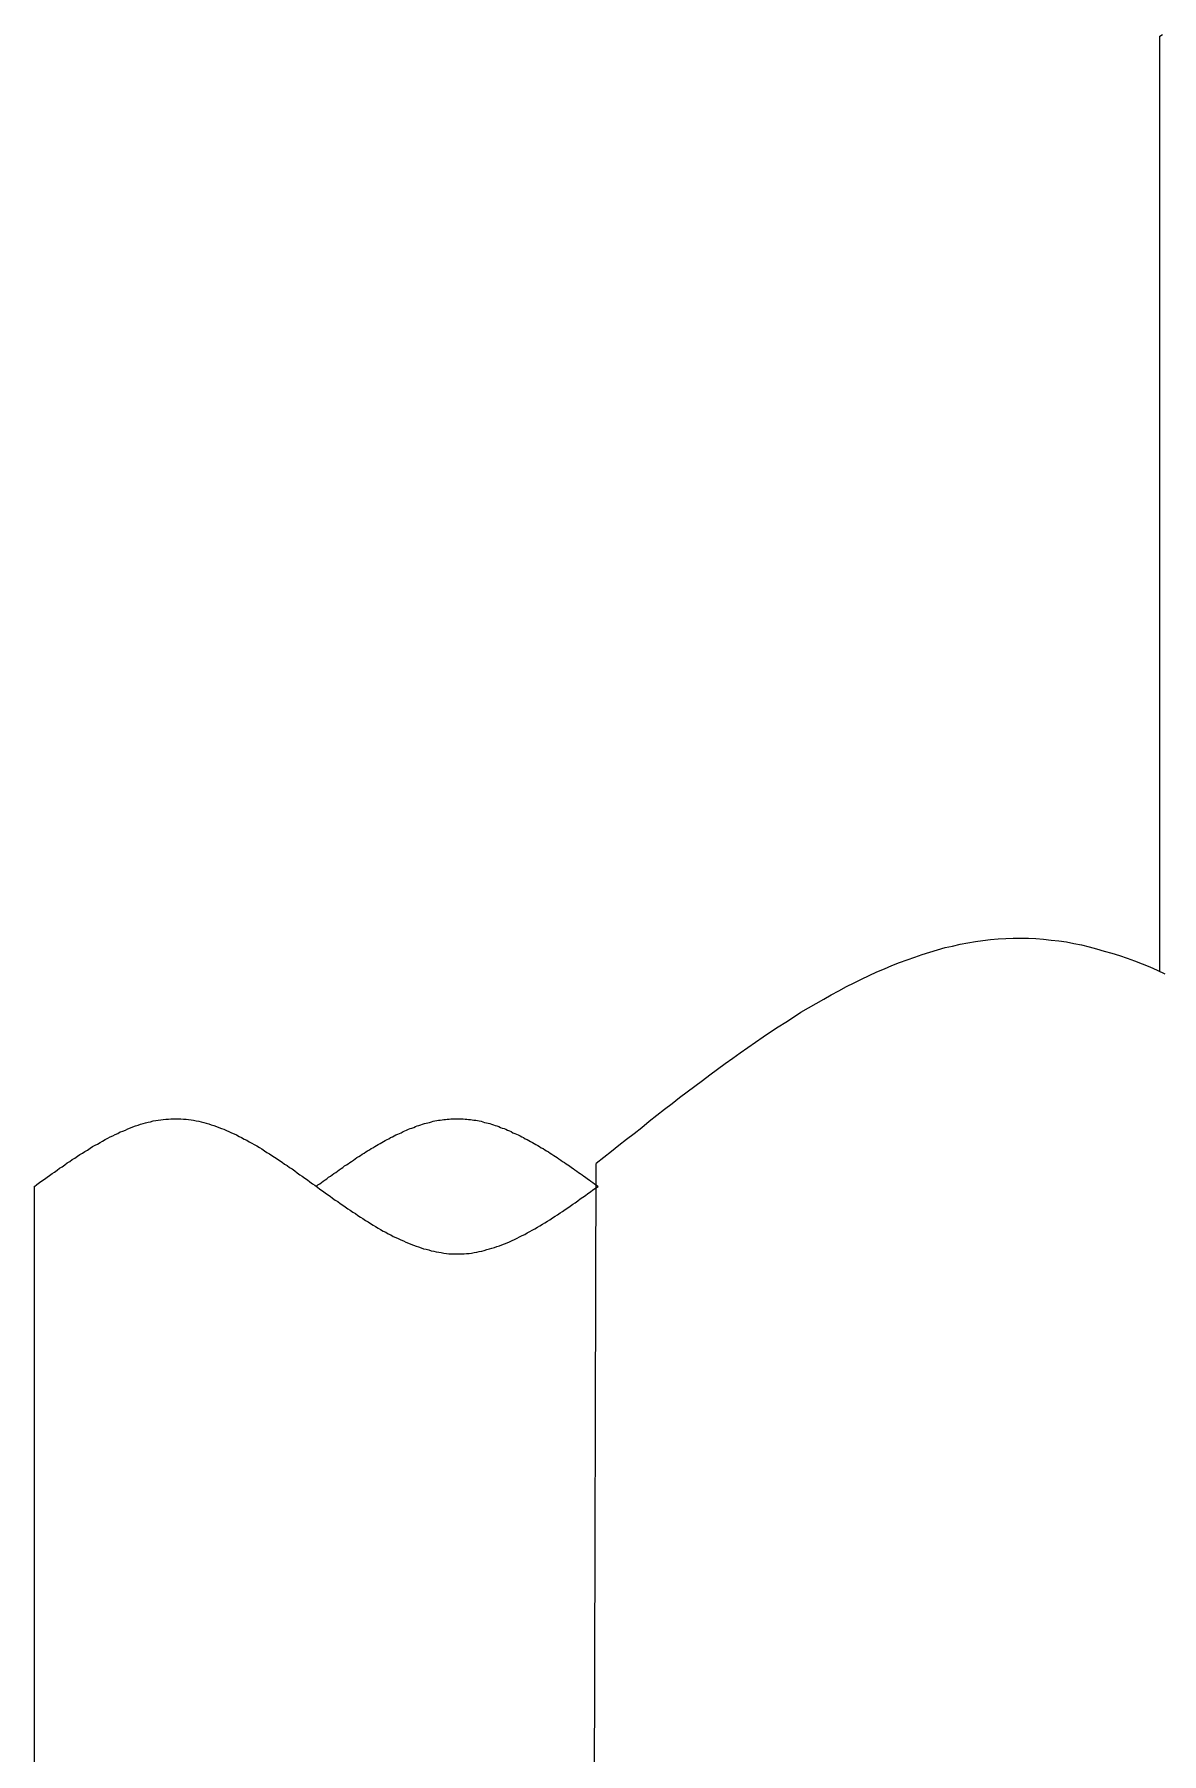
# Model space of a CAD drawing. Extents: x 443 to 1217, y -1921 to -677.
# Drawn here: x 480.554 to 483.801, y -728.679 to -723.728 of the extents above; entities that cross this region are included whole.
import ezdxf

# ---------------------------------------------------------------- set-up
doc = ezdxf.new("R2010")
doc.units = 0
doc.header["$MEASUREMENT"] = 0
doc.layers.add('5', color=7, linetype='CONTINUOUS')

msp = doc.modelspace()

# ---------------------------------------------------------------- linework, layer by layer
at = {"layer": '5', "color": 7}
for p, q in [((483.7955, -723.7339), (483.8028, -723.7284)), ((483.3297, -726.3331), (483.3515, -726.332)), ((483.3515, -726.332), (483.3733, -726.3309)), ((483.3733, -726.3309), (483.3952, -726.3309)), ((483.3952, -726.3309), (483.417, -726.3309)), ((483.417, -726.3309), (483.4388, -726.332)), ((483.4388, -726.332), (483.4607, -726.3342)), ((483.0894, -726.3854), (483.1113, -726.3778)), ((483.1113, -726.3778), (483.1331, -726.3712)), ((483.1331, -726.3712), (483.155, -726.3647)), ((483.155, -726.3647), (483.1768, -726.3582)), ((483.1768, -726.3582), (483.1986, -726.3538)), ((483.1986, -726.3538), (483.2205, -726.3484)), ((483.2205, -726.3484), (483.2423, -726.344)), ((483.2423, -726.344), (483.2641, -726.3407)), ((483.2641, -726.3407), (483.286, -726.3375)), ((483.286, -726.3375), (483.3078, -726.3353)), ((483.3078, -726.3353), (483.3297, -726.3331)), ((483.4607, -726.3342), (483.4825, -726.3364)), ((483.4825, -726.3364), (483.5044, -726.3385)), ((483.5044, -726.3385), (483.5262, -726.3418)), ((483.5262, -726.3418), (483.548, -726.3462)), ((483.548, -726.3462), (483.5699, -726.3505)), ((483.5699, -726.3505), (483.5917, -726.356)), ((483.5917, -726.356), (483.6135, -726.3614)), ((483.6135, -726.3614), (483.6354, -726.368)), ((483.6354, -726.368), (483.6572, -726.3745)), ((483.6572, -726.3745), (483.6791, -726.3811)), ((483.6791, -726.3811), (483.7009, -726.3887)), ((482.9584, -726.4388), (482.9803, -726.4279)), ((482.9803, -726.4279), (483.0021, -726.4192)), ((483.0021, -726.4192), (483.0239, -726.4094)), ((483.0239, -726.4094), (483.0458, -726.4007)), ((483.0458, -726.4007), (483.0676, -726.393)), ((483.0676, -726.393), (483.0894, -726.3854)), ((483.7009, -726.3887), (483.7227, -726.3963)), ((483.7227, -726.3963), (483.7446, -726.405)), ((483.7446, -726.405), (483.7664, -726.4137)), ((483.7664, -726.4137), (483.7882, -726.4236)), ((483.7882, -726.4236), (483.8101, -726.4334)), ((482.8711, -726.4824), (482.8929, -726.4704)), ((482.8929, -726.4704), (482.9148, -726.4595)), ((482.9148, -726.4595), (482.9366, -726.4486)), ((482.9366, -726.4486), (482.9584, -726.4388)), ((482.7837, -726.5314), (482.8056, -726.5195)), ((482.8056, -726.5195), (482.8274, -726.5064)), ((482.8274, -726.5064), (482.8492, -726.4944)), ((482.8492, -726.4944), (482.8711, -726.4824)), ((482.6964, -726.5859), (482.7182, -726.5729)), ((482.7182, -726.5729), (482.7401, -726.5587)), ((482.7401, -726.5587), (482.7619, -726.5445)), ((482.7619, -726.5445), (482.7837, -726.5314)), ((482.6309, -726.6306), (482.6527, -726.6154)), ((482.6527, -726.6154), (482.6745, -726.6012)), ((482.6745, -726.6012), (482.6964, -726.5859)), ((482.5435, -726.6917), (482.5654, -726.6764)), ((482.5654, -726.6764), (482.5872, -726.6611)), ((482.5872, -726.6611), (482.609, -726.6459)), ((482.609, -726.6459), (482.6309, -726.6306)), ((482.478, -726.7407), (482.4998, -726.7243)), ((482.4998, -726.7243), (482.5217, -726.708)), ((482.5217, -726.708), (482.5435, -726.6917)), ((482.4125, -726.7897), (482.4343, -726.7734)), ((482.4343, -726.7734), (482.4562, -726.757)), ((482.4562, -726.757), (482.478, -726.7407)), ((482.347, -726.841), (482.3688, -726.8235)), ((482.3688, -726.8235), (482.3907, -726.8072)), ((482.3907, -726.8072), (482.4125, -726.7897)), ((480.8307, -726.8769), (480.838, -726.8747)), ((480.838, -726.8747), (480.8453, -726.8715)), ((480.8453, -726.8715), (480.8526, -726.8693)), ((480.8526, -726.8693), (480.8599, -726.8671)), ((480.8599, -726.8671), (480.8671, -726.8649)), ((480.8671, -726.8649), (480.8744, -726.8628)), ((480.8744, -726.8628), (480.8817, -726.8606)), ((480.8817, -726.8606), (480.889, -726.8595)), ((480.889, -726.8595), (480.8962, -726.8573)), ((480.8962, -726.8573), (480.9035, -726.8562)), ((480.9035, -726.8562), (480.9108, -726.8551)), ((480.9108, -726.8551), (480.9181, -726.854)), ((480.9181, -726.854), (480.9254, -726.8529)), ((480.9254, -726.8529), (480.9326, -726.8519)), ((480.9326, -726.8519), (480.9399, -726.8519)), ((480.9399, -726.8519), (480.9472, -726.8508)), ((480.9472, -726.8508), (480.9545, -726.8508)), ((480.9545, -726.8508), (480.9618, -726.8508)), ((480.9618, -726.8508), (480.969, -726.8508)), ((480.969, -726.8508), (480.9763, -726.8508)), ((480.9763, -726.8508), (480.9836, -726.8519)), ((480.9836, -726.8519), (480.9909, -726.8519)), ((480.9909, -726.8519), (480.9982, -726.8529)), ((480.9982, -726.8529), (481.0054, -726.854)), ((481.0054, -726.854), (481.0127, -726.8551)), ((481.0127, -726.8551), (481.02, -726.8573)), ((481.02, -726.8573), (481.0273, -726.8584)), ((481.0273, -726.8584), (481.0346, -726.8595)), ((481.0346, -726.8595), (481.0418, -726.8617)), ((481.0418, -726.8617), (481.0491, -726.8638)), ((481.0491, -726.8638), (481.0564, -726.866)), ((481.0564, -726.866), (481.0637, -726.8682)), ((481.0637, -726.8682), (481.0709, -726.8704)), ((481.0709, -726.8704), (481.0782, -726.8737)), ((481.0782, -726.8737), (481.0855, -726.8758)), ((481.0855, -726.8758), (481.0928, -726.8791)), ((481.6414, -726.878), (481.6466, -726.8758)), ((481.6466, -726.8758), (481.6516, -726.8737)), ((481.6516, -726.8737), (481.6567, -726.8715)), ((481.6567, -726.8715), (481.6618, -726.8704)), ((481.6618, -726.8704), (481.6669, -726.8682)), ((481.6669, -726.8682), (481.6721, -726.8671)), ((481.6721, -726.8671), (481.6772, -726.8649)), ((481.6772, -726.8649), (481.6822, -726.8638)), ((481.6822, -726.8638), (481.6873, -726.8628)), ((481.6873, -726.8628), (481.6924, -726.8617)), ((481.6924, -726.8617), (481.6976, -726.8595)), ((481.6976, -726.8595), (481.7027, -726.8584)), ((481.7027, -726.8584), (481.7078, -726.8573)), ((481.7078, -726.8573), (481.7128, -726.8562)), ((481.7128, -726.8562), (481.7179, -726.8551)), ((481.7179, -726.8551), (481.7231, -726.8551)), ((481.7231, -726.8551), (481.7282, -726.854)), ((481.7282, -726.854), (481.7333, -726.8529)), ((481.7333, -726.8529), (481.7384, -726.8529)), ((481.7384, -726.8529), (481.7434, -726.8519)), ((481.7434, -726.8519), (481.7486, -726.8519)), ((481.7486, -726.8519), (481.7537, -726.8508)), ((481.7537, -726.8508), (481.7588, -726.8508)), ((481.7588, -726.8508), (481.7639, -726.8508)), ((481.7639, -726.8508), (481.769, -726.8508)), ((481.769, -726.8508), (481.7741, -726.8508)), ((481.7741, -726.8508), (481.7792, -726.8508)), ((481.7792, -726.8508), (481.7843, -726.8508)), ((481.7843, -726.8508), (481.7894, -726.8508)), ((481.7894, -726.8508), (481.7945, -726.8519)), ((481.7945, -726.8519), (481.7997, -726.8519)), ((481.7997, -726.8519), (481.8048, -726.8529)), ((481.8048, -726.8529), (481.8098, -726.8529)), ((481.8098, -726.8529), (481.8149, -726.854)), ((481.8149, -726.854), (481.8201, -726.8551)), ((481.8201, -726.8551), (481.8252, -726.8551)), ((481.8252, -726.8551), (481.8303, -726.8562)), ((481.8303, -726.8562), (481.8354, -726.8573)), ((481.8354, -726.8573), (481.8404, -726.8584)), ((481.8404, -726.8584), (481.8456, -726.8595)), ((481.8456, -726.8595), (481.8507, -726.8617)), ((481.8507, -726.8617), (481.8558, -726.8628)), ((481.8558, -726.8628), (481.8609, -726.8638)), ((481.8609, -726.8638), (481.866, -726.8649)), ((481.866, -726.8649), (481.8711, -726.8671)), ((481.8711, -726.8671), (481.8762, -726.8682)), ((481.8762, -726.8682), (481.8813, -726.8704)), ((481.8813, -726.8704), (481.8864, -726.8715)), ((481.8864, -726.8715), (481.8915, -726.8737)), ((481.8915, -726.8737), (481.8967, -726.8758)), ((481.8967, -726.8758), (481.9017, -726.878)), ((482.2815, -726.8933), (482.3033, -726.8758)), ((482.3033, -726.8758), (482.3251, -726.8584)), ((482.3251, -726.8584), (482.347, -726.841)), ((480.7288, -726.9271), (480.7361, -726.9238)), ((480.7361, -726.9238), (480.7434, -726.9194)), ((480.7434, -726.9194), (480.7507, -726.9151)), ((480.7507, -726.9151), (480.7579, -726.9107)), ((480.7579, -726.9107), (480.7652, -726.9074)), ((480.7652, -726.9074), (480.7725, -726.9031)), ((480.7725, -726.9031), (480.7798, -726.8998)), ((480.7798, -726.8998), (480.7871, -726.8965)), ((480.7871, -726.8965), (480.7943, -726.8933)), ((480.7943, -726.8933), (480.8016, -726.8889)), ((480.8016, -726.8889), (480.8089, -726.8867)), ((480.8089, -726.8867), (480.8162, -726.8835)), ((480.8162, -726.8835), (480.8235, -726.8802)), ((480.8235, -726.8802), (480.8307, -726.8769)), ((481.0928, -726.8791), (481.1001, -726.8813)), ((481.1001, -726.8813), (481.1073, -726.8846)), ((481.1073, -726.8846), (481.1146, -726.8878)), ((481.1146, -726.8878), (481.1219, -726.8911)), ((481.1219, -726.8911), (481.1292, -726.8944)), ((481.1292, -726.8944), (481.1365, -726.8976)), ((481.1365, -726.8976), (481.1437, -726.902)), ((481.1437, -726.902), (481.151, -726.9053)), ((481.151, -726.9053), (481.1583, -726.9096)), ((481.1583, -726.9096), (481.1656, -726.9129)), ((481.1656, -726.9129), (481.1729, -726.9172)), ((481.1729, -726.9172), (481.1801, -726.9216)), ((481.1801, -726.9216), (481.1874, -726.9249)), ((481.1874, -726.9249), (481.1947, -726.9292)), ((481.5393, -726.9281), (481.5444, -726.9249)), ((481.5444, -726.9249), (481.5496, -726.9227)), ((481.5496, -726.9227), (481.5546, -726.9194)), ((481.5546, -726.9194), (481.5597, -726.9162)), ((481.5597, -726.9162), (481.5648, -726.914)), ((481.5648, -726.914), (481.5699, -726.9107)), ((481.5699, -726.9107), (481.5751, -726.9085)), ((481.5751, -726.9085), (481.5802, -726.9053)), ((481.5802, -726.9053), (481.5853, -726.9031)), ((481.5853, -726.9031), (481.5903, -726.8998)), ((481.5903, -726.8998), (481.5954, -726.8976)), ((481.5954, -726.8976), (481.6006, -726.8954)), ((481.6006, -726.8954), (481.6057, -726.8933)), ((481.6057, -726.8933), (481.6108, -726.8911)), ((481.6108, -726.8911), (481.6159, -726.8878)), ((481.6159, -726.8878), (481.6209, -726.8856)), ((481.6209, -726.8856), (481.6261, -726.8835)), ((481.6261, -726.8835), (481.6312, -726.8813)), ((481.6312, -726.8813), (481.6363, -726.8791)), ((481.6363, -726.8791), (481.6414, -726.878)), ((481.9017, -726.878), (481.9068, -726.8791)), ((481.9068, -726.8791), (481.9119, -726.8813)), ((481.9119, -726.8813), (481.917, -726.8835)), ((481.917, -726.8835), (481.9222, -726.8856)), ((481.9222, -726.8856), (481.9273, -726.8878)), ((481.9273, -726.8878), (481.9323, -726.8911)), ((481.9323, -726.8911), (481.9374, -726.8933)), ((481.9374, -726.8933), (481.9425, -726.8954)), ((481.9425, -726.8954), (481.9477, -726.8976)), ((481.9477, -726.8976), (481.9528, -726.8998)), ((481.9528, -726.8998), (481.9579, -726.9031)), ((481.9579, -726.9031), (481.9629, -726.9053)), ((481.9629, -726.9053), (481.968, -726.9085)), ((481.968, -726.9085), (481.9732, -726.9107)), ((481.9732, -726.9107), (481.9783, -726.914)), ((481.9783, -726.914), (481.9834, -726.9162)), ((481.9834, -726.9162), (481.9885, -726.9194)), ((481.9885, -726.9194), (481.9937, -726.9227)), ((481.9937, -726.9227), (481.9987, -726.9249)), ((481.9987, -726.9249), (482.0038, -726.9281)), ((482.2378, -726.9271), (482.2596, -726.9096)), ((482.2596, -726.9096), (482.2815, -726.8933)), ((480.6488, -726.9783), (480.656, -726.9739)), ((480.656, -726.9739), (480.6633, -726.9685)), ((480.6633, -726.9685), (480.6706, -726.9641)), ((480.6706, -726.9641), (480.6779, -726.9587)), ((480.6779, -726.9587), (480.6852, -726.9543)), ((480.6852, -726.9543), (480.6924, -726.9499)), ((480.6924, -726.9499), (480.6997, -726.9456)), ((480.6997, -726.9456), (480.707, -726.9412)), ((480.707, -726.9412), (480.7143, -726.9358)), ((480.7143, -726.9358), (480.7216, -726.9314)), ((480.7216, -726.9314), (480.7288, -726.9271)), ((481.1947, -726.9292), (481.202, -726.9336)), ((481.202, -726.9336), (481.2092, -726.938)), ((481.2092, -726.938), (481.2165, -726.9434)), ((481.2165, -726.9434), (481.2238, -726.9478)), ((481.2238, -726.9478), (481.2311, -726.9521)), ((481.2311, -726.9521), (481.2384, -726.9565)), ((481.2384, -726.9565), (481.2456, -726.9619)), ((481.2456, -726.9619), (481.2529, -726.9663)), ((481.2529, -726.9663), (481.2602, -726.9717)), ((481.2602, -726.9717), (481.2675, -726.9761)), ((481.4627, -726.9772), (481.4678, -726.9739)), ((481.4678, -726.9739), (481.4729, -726.9706)), ((481.4729, -726.9706), (481.4781, -726.9663)), ((481.4781, -726.9663), (481.4832, -726.963)), ((481.4832, -726.963), (481.4883, -726.9597)), ((481.4883, -726.9597), (481.4933, -726.9565)), ((481.4933, -726.9565), (481.4984, -726.9532)), ((481.4984, -726.9532), (481.5036, -726.9499)), ((481.5036, -726.9499), (481.5087, -726.9467)), ((481.5087, -726.9467), (481.5138, -726.9434)), ((481.5138, -726.9434), (481.5189, -726.9401)), ((481.5189, -726.9401), (481.5239, -726.9369)), ((481.5239, -726.9369), (481.5291, -726.9347)), ((481.5291, -726.9347), (481.5342, -726.9314)), ((481.5342, -726.9314), (481.5393, -726.9281)), ((482.0038, -726.9281), (482.0089, -726.9314)), ((482.0089, -726.9314), (482.014, -726.9347)), ((482.014, -726.9347), (482.0192, -726.9369)), ((482.0192, -726.9369), (482.0243, -726.9401)), ((482.0243, -726.9401), (482.0293, -726.9434)), ((482.0293, -726.9434), (482.0344, -726.9467)), ((482.0344, -726.9467), (482.0395, -726.9499)), ((482.0395, -726.9499), (482.0447, -726.9532)), ((482.0447, -726.9532), (482.0498, -726.9565)), ((482.0498, -726.9565), (482.0549, -726.9597)), ((482.0549, -726.9597), (482.0599, -726.963)), ((482.0599, -726.963), (482.065, -726.9663)), ((482.065, -726.9663), (482.0702, -726.9706)), ((482.0702, -726.9706), (482.0753, -726.9739)), ((482.0753, -726.9739), (482.0804, -726.9772)), ((482.1723, -726.9794), (482.1941, -726.9619)), ((482.1941, -726.9619), (482.216, -726.9445)), ((482.216, -726.9445), (482.2378, -726.9271)), ((480.576, -727.0295), (480.5832, -727.0251)), ((480.5832, -727.0251), (480.5905, -727.0197)), ((480.5905, -727.0197), (480.5978, -727.0142)), ((480.5978, -727.0142), (480.6051, -727.0088)), ((480.6051, -727.0088), (480.6124, -727.0044)), ((480.6124, -727.0044), (480.6196, -726.999)), ((480.6196, -726.999), (480.6269, -726.9935)), ((480.6269, -726.9935), (480.6342, -726.9892)), ((480.6342, -726.9892), (480.6415, -726.9837)), ((480.6415, -726.9837), (480.6488, -726.9783)), ((481.2675, -726.9761), (481.2748, -726.9815)), ((481.2748, -726.9815), (481.282, -726.9859)), ((481.282, -726.9859), (481.2893, -726.9914)), ((481.2893, -726.9914), (481.2966, -726.9957)), ((481.2966, -726.9957), (481.3039, -727.0012)), ((481.3039, -727.0012), (481.3112, -727.0066)), ((481.3112, -727.0066), (481.3184, -727.0121)), ((481.3184, -727.0121), (481.3257, -727.0164)), ((481.3257, -727.0164), (481.333, -727.0219)), ((481.333, -727.0219), (481.3403, -727.0273)), ((481.3913, -727.0273), (481.3964, -727.024)), ((481.3964, -727.024), (481.4014, -727.0197)), ((481.4014, -727.0197), (481.4066, -727.0164)), ((481.4066, -727.0164), (481.4117, -727.0121)), ((481.4117, -727.0121), (481.4168, -727.0088)), ((481.4168, -727.0088), (481.4219, -727.0055)), ((481.4219, -727.0055), (481.4271, -727.0023)), ((481.4271, -727.0023), (481.4321, -726.9979)), ((481.4321, -726.9979), (481.4372, -726.9946)), ((481.4372, -726.9946), (481.4423, -726.9914)), ((481.4423, -726.9914), (481.4474, -726.987)), ((481.4474, -726.987), (481.4526, -726.9837)), ((481.4526, -726.9837), (481.4577, -726.9805)), ((481.4577, -726.9805), (481.4627, -726.9772)), ((482.0804, -726.9772), (482.0855, -726.9805)), ((482.0855, -726.9805), (482.0905, -726.9837)), ((482.0905, -726.9837), (482.0957, -726.987)), ((482.0957, -726.987), (482.1008, -726.9914)), ((482.1008, -726.9914), (482.1059, -726.9946)), ((482.1059, -726.9946), (482.111, -726.9979)), ((482.111, -726.9979), (482.1162, -727.0023)), ((482.1162, -727.0023), (482.1212, -727.0055)), ((482.1212, -727.0055), (482.1263, -727.0088)), ((482.1263, -727.0088), (482.1314, -727.0121)), ((482.1314, -727.0121), (482.1365, -727.0164)), ((482.1365, -727.0164), (482.1417, -727.0197)), ((482.1417, -727.0197), (482.1468, -727.024)), ((482.1468, -727.024), (482.1518, -727.0273)), ((480.5541, -727.0458), (480.5614, -727.0404)), ((480.5614, -727.0404), (480.5687, -727.0349)), ((480.5687, -727.0349), (480.576, -727.0295)), ((481.3403, -727.0273), (481.3476, -727.0328)), ((481.3476, -727.0328), (481.3548, -727.0382)), ((481.3548, -727.0382), (481.3621, -727.0426)), ((481.3621, -727.0426), (481.3694, -727.048)), ((481.3657, -727.0458), (481.3708, -727.0415)), ((481.3694, -727.048), (481.3767, -727.0535)), ((481.3708, -727.0415), (481.3759, -727.0382)), ((481.3759, -727.0382), (481.3811, -727.0349)), ((481.3767, -727.0535), (481.3839, -727.0589)), ((481.3811, -727.0349), (481.3862, -727.0306)), ((481.3839, -727.0589), (481.3912, -727.0644)), ((481.3862, -727.0306), (481.3913, -727.0273)), ((481.3912, -727.0644), (481.3985, -727.0687)), ((481.3985, -727.0687), (481.4058, -727.0742)), ((481.4058, -727.0742), (481.4131, -727.0796)), ((482.1337, -727.0764), (482.141, -727.072)), ((482.141, -727.072), (482.1483, -727.0666)), ((482.1483, -727.0666), (482.1555, -727.0611)), ((482.1518, -727.0273), (482.1569, -727.0306)), ((482.1555, -727.0611), (482.1628, -727.0557)), ((482.1569, -727.0306), (482.162, -727.0349)), ((482.162, -727.0349), (482.1672, -727.0382)), ((482.1628, -727.0557), (482.1701, -727.0513)), ((482.1672, -727.0382), (482.1723, -727.0415)), ((482.1701, -727.0513), (482.1774, -727.0458)), ((482.1723, -727.0415), (482.1774, -727.0458)), ((481.4131, -727.0796), (481.4203, -727.0851)), ((481.4203, -727.0851), (481.4276, -727.0894)), ((481.4276, -727.0894), (481.4349, -727.0949)), ((481.4349, -727.0949), (481.4422, -727.1003)), ((481.4422, -727.1003), (481.4495, -727.1047)), ((481.4495, -727.1047), (481.4567, -727.1101)), ((481.4567, -727.1101), (481.464, -727.1145)), ((481.464, -727.1145), (481.4713, -727.12)), ((481.4713, -727.12), (481.4786, -727.1243)), ((481.4786, -727.1243), (481.4859, -727.1298)), ((482.0609, -727.1276), (482.0682, -727.1221)), ((482.0682, -727.1221), (482.0755, -727.1178)), ((482.0755, -727.1178), (482.0827, -727.1123)), ((482.0827, -727.1123), (482.09, -727.108)), ((482.09, -727.108), (482.0973, -727.1025)), ((482.0973, -727.1025), (482.1046, -727.0971)), ((482.1046, -727.0971), (482.1119, -727.0927)), ((482.1119, -727.0927), (482.1191, -727.0873)), ((482.1191, -727.0873), (482.1264, -727.0818)), ((482.1264, -727.0818), (482.1337, -727.0764)), ((481.4859, -727.1298), (481.4931, -727.1341)), ((481.4931, -727.1341), (481.5004, -727.1385)), ((481.5004, -727.1385), (481.5077, -727.1439)), ((481.5077, -727.1439), (481.515, -727.1483)), ((481.515, -727.1483), (481.5222, -727.1526)), ((481.5222, -727.1526), (481.5295, -727.157)), ((481.5295, -727.157), (481.5368, -727.1614)), ((481.5368, -727.1614), (481.5441, -727.1657)), ((481.5441, -727.1657), (481.5514, -727.1701)), ((481.5514, -727.1701), (481.5586, -727.1744)), ((481.9808, -727.1755), (481.9881, -727.1723)), ((481.9881, -727.1723), (481.9954, -727.1679)), ((481.9954, -727.1679), (482.0027, -727.1635)), ((482.0027, -727.1635), (482.0099, -727.1592)), ((482.0099, -727.1592), (482.0172, -727.1548)), ((482.0172, -727.1548), (482.0245, -727.1505)), ((482.0245, -727.1505), (482.0318, -727.1461)), ((482.0318, -727.1461), (482.0391, -727.1417)), ((482.0391, -727.1417), (482.0463, -727.1363)), ((482.0463, -727.1363), (482.0536, -727.1319)), ((482.0536, -727.1319), (482.0609, -727.1276)), ((481.5586, -727.1744), (481.5659, -727.1777)), ((481.5659, -727.1777), (481.5732, -727.1821)), ((481.5732, -727.1821), (481.5805, -727.1853)), ((481.5805, -727.1853), (481.5878, -727.1897)), ((481.5878, -727.1897), (481.595, -727.193)), ((481.595, -727.193), (481.6023, -727.1962)), ((481.6023, -727.1962), (481.6096, -727.1995)), ((481.6096, -727.1995), (481.6169, -727.2028)), ((481.6169, -727.2028), (481.6242, -727.206)), ((481.6242, -727.206), (481.6314, -727.2093)), ((481.6314, -727.2093), (481.6387, -727.2126)), ((481.6387, -727.2126), (481.646, -727.2148)), ((481.646, -727.2148), (481.6533, -727.218)), ((481.6533, -727.218), (481.6606, -727.2202)), ((481.6606, -727.2202), (481.6678, -727.2224)), ((481.6678, -727.2224), (481.6751, -727.2257)), ((481.8716, -727.2235), (481.8789, -727.2213)), ((481.8789, -727.2213), (481.8862, -727.2191)), ((481.8862, -727.2191), (481.8935, -727.2169)), ((481.8935, -727.2169), (481.9008, -727.2137)), ((481.9008, -727.2137), (481.908, -727.2115)), ((481.908, -727.2115), (481.9153, -727.2082)), ((481.9153, -727.2082), (481.9226, -727.205)), ((481.9226, -727.205), (481.9299, -727.2017)), ((481.9299, -727.2017), (481.9372, -727.1984)), ((481.9372, -727.1984), (481.9444, -727.1952)), ((481.9444, -727.1952), (481.9517, -727.1908)), ((481.9517, -727.1908), (481.959, -727.1875)), ((481.959, -727.1875), (481.9663, -727.1843)), ((481.9663, -727.1843), (481.9736, -727.1799)), ((481.9736, -727.1799), (481.9808, -727.1755)), ((481.6751, -727.2257), (481.6824, -727.2268)), ((481.6824, -727.2268), (481.6897, -727.2289)), ((481.6897, -727.2289), (481.6969, -727.2311)), ((481.6969, -727.2311), (481.7042, -727.2322)), ((481.7042, -727.2322), (481.7115, -727.2344)), ((481.7115, -727.2344), (481.7188, -727.2355)), ((481.7188, -727.2355), (481.7261, -727.2366)), ((481.7261, -727.2366), (481.7333, -727.2377)), ((481.7333, -727.2377), (481.7406, -727.2387)), ((481.7406, -727.2387), (481.7479, -727.2398)), ((481.7479, -727.2398), (481.7552, -727.2398)), ((481.7552, -727.2398), (481.7625, -727.2398)), ((481.7625, -727.2398), (481.7697, -727.2398)), ((481.7697, -727.2398), (481.777, -727.2398)), ((481.777, -727.2398), (481.7843, -727.2398)), ((481.7843, -727.2398), (481.7916, -727.2398)), ((481.7916, -727.2398), (481.7989, -727.2387)), ((481.7989, -727.2387), (481.8061, -727.2387)), ((481.8061, -727.2387), (481.8134, -727.2377)), ((481.8134, -727.2377), (481.8207, -727.2366)), ((481.8207, -727.2366), (481.828, -727.2355)), ((481.828, -727.2355), (481.8352, -727.2333)), ((481.8352, -727.2333), (481.8425, -727.2322)), ((481.8425, -727.2322), (481.8498, -727.23)), ((481.8498, -727.23), (481.8571, -727.2278)), ((481.8571, -727.2278), (481.8644, -727.2257)), ((481.8644, -727.2257), (481.8716, -727.2235))]:
    msp.add_line(p, q, dxfattribs=at)
at = {"layer": '5', "linetype": 'Continuous'}
for p, q in [((483.7955, -726.4267), (483.7955, -723.7334)), ((482.1614, -730.8379), (482.1723, -726.9798)), ((480.5541, -729.7389), (480.5541, -727.0455))]:
    msp.add_line(p, q, dxfattribs=at)

doc.saveas('drawing.dxf')
